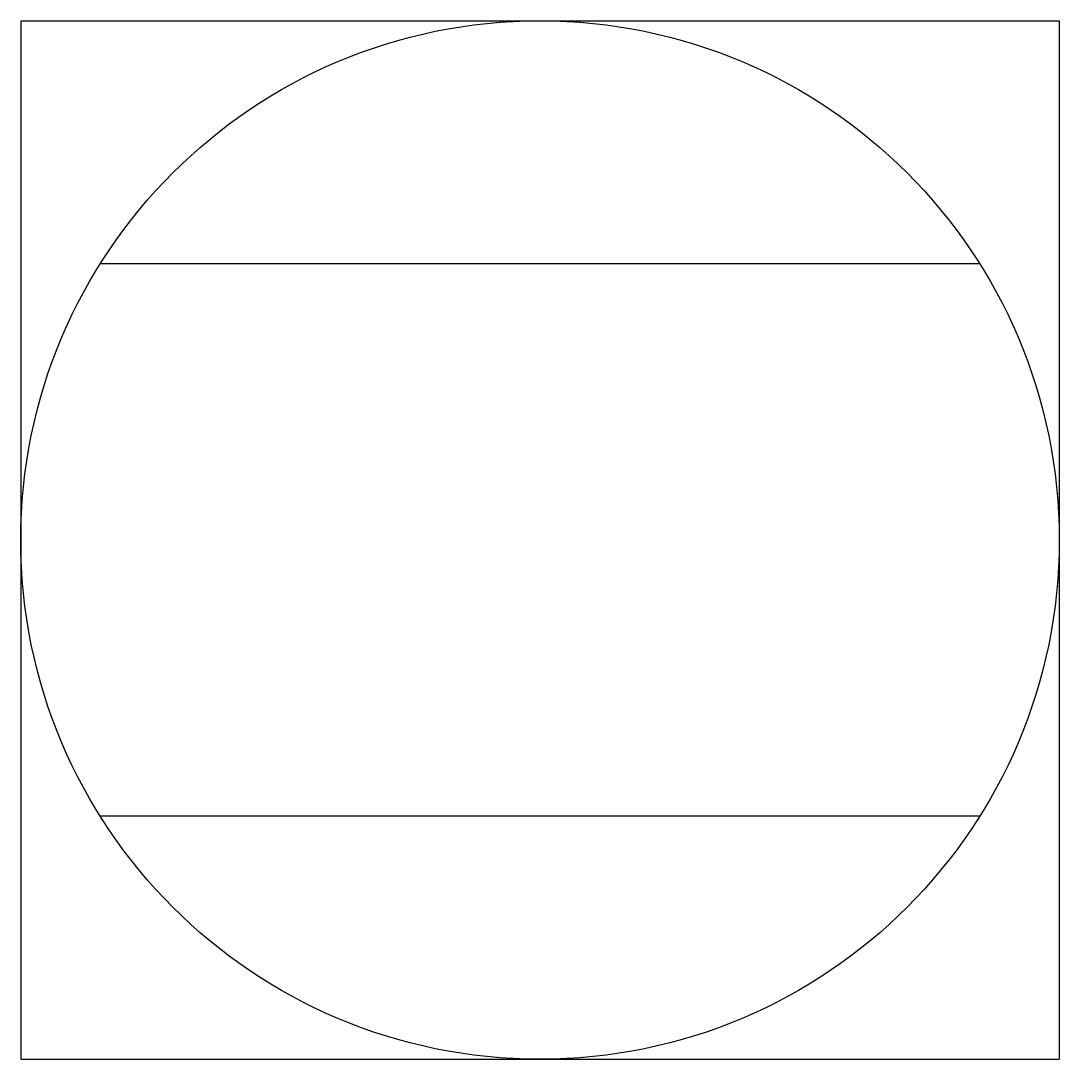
# Model space of a CAD drawing. Extents: x 2549.871 to 2549.994, y 295.581 to 295.704.
import ezdxf

# ---------------------------------------------------------------- set-up
doc = ezdxf.new("R2010")
doc.units = 0
doc.header["$LTSCALE"] = 96
doc.header["$MEASUREMENT"] = 0
doc.layers.get('0').update_dxf_attribs({"linetype": 'CONTINUOUS'})

msp = doc.modelspace()

# ---------------------------------------------------------------- linework, layer by layer
for p, q in [((2549.87099, 295.70449), (2549.99398, 295.70449)), ((2549.87099, 295.70449), (2549.87099, 295.5815)), ((2549.99398, 295.70449), (2549.99398, 295.5815)), ((2549.98456, 295.67571), (2549.88041, 295.67571)), ((2549.98456, 295.61028), (2549.88041, 295.61028)), ((2549.87099, 295.5815), (2549.99398, 295.5815))]:
    msp.add_line(p, q)
msp.add_circle((2549.93248, 295.64299), 0.0615)

doc.saveas('drawing.dxf')
